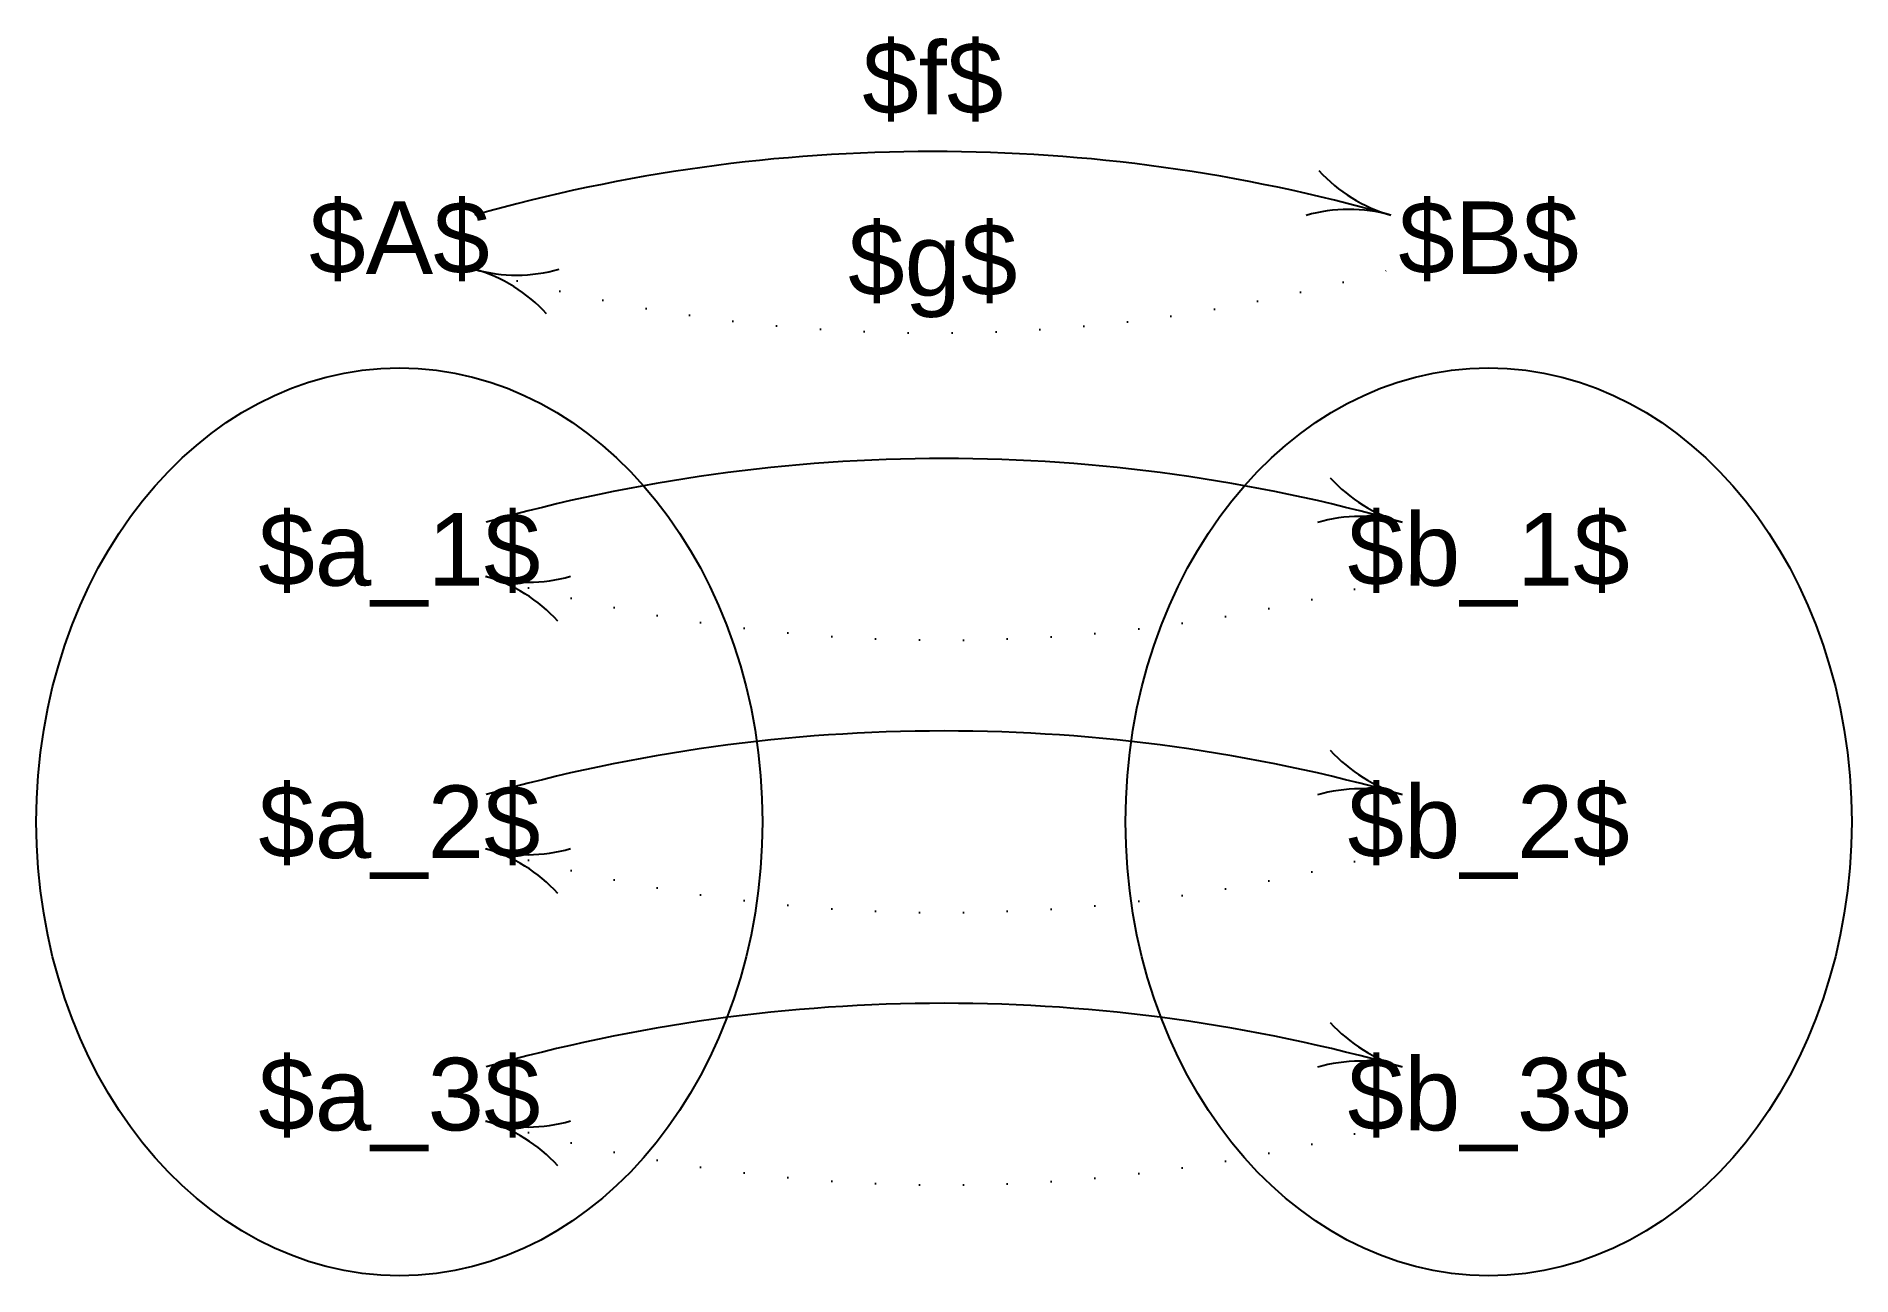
# Model space of a CAD drawing. Header units: inches. Extents: x 450 to 950, y 425 to 766.
import ezdxf
from ezdxf.enums import TextEntityAlignment as Align

# ---------------------------------------------------------------- set-up
doc = ezdxf.new("R2010")
doc.units = ezdxf.units.IN
doc.header["$MEASUREMENT"] = 0
doc.linetypes.add('LTXDOT', pattern=[12, 0, -12])
doc.styles.get("Standard").update_dxf_attribs({"font": 'arial.ttf'})

msp = doc.modelspace()

# ---------------------------------------------------------------- linework, layer by layer
for centre, radius, start, end in [((696.9, 272.08), 462.5, 74.1728, 105.8272), ((834.55, 757.67), 42.22, 222.1985, 254.1728), ((811.52, 676.42), 42.22, 74.1728, 106.1471), ((582.27, 742.73), 42.22, 254.1728, 286.1471), ((559.24, 661.49), 42.22, 42.1985, 74.1728), ((700, 187.5), 462.5, 74.1728, 105.8272), ((837.66, 673.09), 42.22, 222.1985, 254.1728), ((814.63, 591.85), 42.22, 74.1728, 106.1471), ((585.37, 658.15), 42.22, 254.1728, 286.1471), ((562.34, 576.91), 42.22, 42.1985, 74.1728), ((700, 112.5), 462.5, 74.1728, 105.8272), ((837.66, 598.09), 42.22, 222.1985, 254.1728), ((814.63, 516.85), 42.22, 74.1728, 106.1471), ((585.37, 583.15), 42.22, 254.1728, 286.1471), ((562.34, 501.91), 42.22, 42.1985, 74.1728), ((700, 37.5), 462.5, 74.1728, 105.8272), ((837.66, 523.09), 42.22, 222.1985, 254.1728), ((814.63, 441.85), 42.22, 74.1728, 106.1471), ((585.37, 508.15), 42.22, 254.1728, 286.1471), ((562.34, 426.91), 42.22, 42.1985, 74.1728)]:
    msp.add_arc(centre, radius, start, end)
at = {"linetype": 'LTXDOT'}
for centre in [(696.9, 1147.08), (700, 1062.5), (700, 987.5), (700, 912.5)]:
    msp.add_arc(centre, 462.5, 254.1728, 285.8272, dxfattribs=at)
for centre in [(550, 550), (850, 550)]:
    msp.add_ellipse(centre, major_axis=(0, 125), ratio=0.8)

# ---------------------------------------------------------------- texts
for s, p in [('$f$', (696.9, 738.77)), ('$A$', (550, 694.81)), ('$B$', (850, 694.81)), ('$g$', (696.9, 688.77))]:
    msp.add_text(s, height=20).set_placement(p, align=Align.BOTTOM_CENTER)
for s, p in [('$a_1$', (550, 625)), ('$b_1$', (850, 625)), ('$a_2$', (550, 550)), ('$b_2$', (850, 550)), ('$a_3$', (550, 475)), ('$b_3$', (850, 475))]:
    msp.add_text(s, height=20).set_placement(p, align=Align.MIDDLE_CENTER)

doc.saveas('drawing.dxf')
